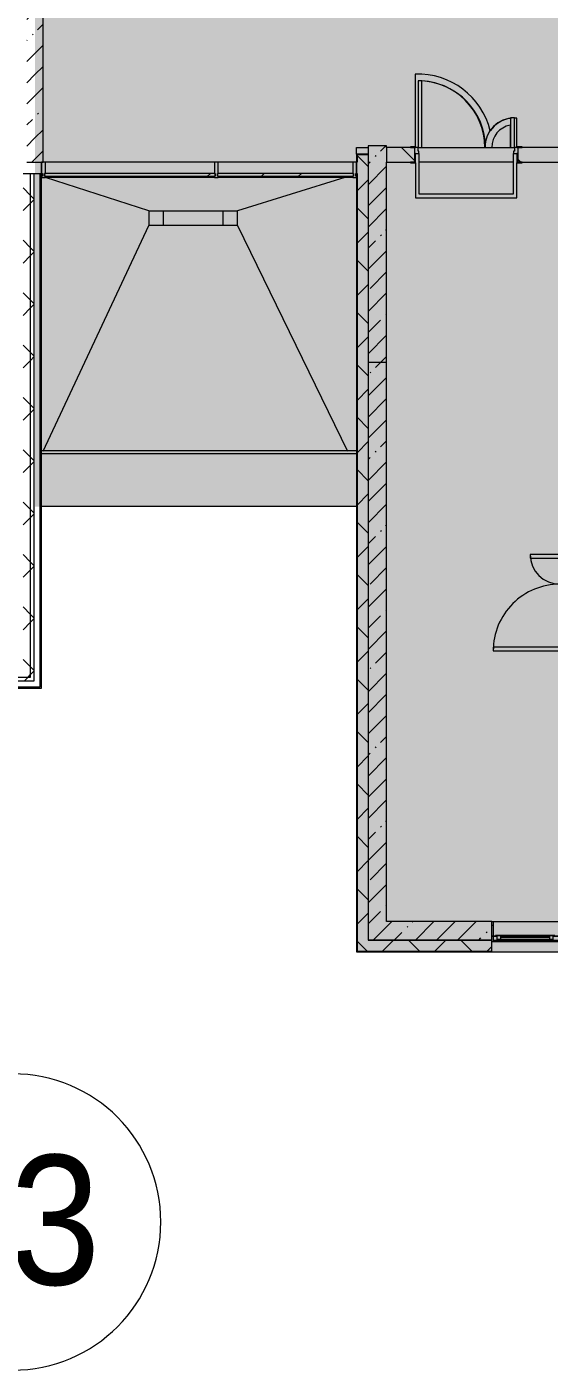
# Model space of a CAD drawing. Header units: millimetres. Extents: x 81663 to 277412, y -8553 to 29000.
# Drawn here: x 232978 to 240033, y -5906 to 12227 of the extents above; entities that cross this region are included whole.
import ezdxf

# ---------------------------------------------------------------- set-up
doc = ezdxf.new("R2010")
doc.units = ezdxf.units.MM
doc.layers.add('A-DETL-GENF-2', color=7, linetype='Continuous', lineweight=9, true_color=0xc0c0c0, transparency=0.4)
for name, color, linetype, lineweight, true_color in [('A-DOOR-1', 7, 'Continuous', 5, 0xb7b7b7), ('A-DOOR-2', 7, 'Continuous', 5, 0xe2e2e2), ('A-DOOR-FRAM-1', 7, 'Continuous', 5, 0xe2e2e2), ('A-DOOR-FRAM-2', 7, 'Continuous', 5, 0xb7b7b7), ('A-FLOR-3', 7, 'Continuous', 5, 0xb7b7b7), ('A-GENM-1', 7, 'Continuous', 5, 0x737373), ('A-GLAZ-1', 7, 'Continuous', 5, 0x737373), ('A-GLAZ-CURT-3', 7, 'Continuous', 5, 0x737373), ('A-GLAZ-CWMG-3', 7, 'Continuous', 5, 0x383e42), ('A-GLAZ-CWMG-4', 7, 'Continuous', 5, 0x737373), ('A-ROOF-1', 7, 'Continuous', 5, 0x737373), ('A-WALL-5', 7, 'Continuous', 5, 0x737373), ('A-WALL-6', 7, 'Continuous', 9, 0x737373), ('I-WALL-4', 7, 'Continuous', 5, 0x737373)]:
    doc.layers.add(name, color=color, linetype=linetype, lineweight=lineweight, true_color=true_color)
for name, color, linetype, lineweight in [('A-GLAZ-CURT-2', 7, 'Continuous', 5), ('A-WALL', 7, 'Continuous', 9), ('A-WALL-4', 7, 'Continuous', 5), ('I-WALL-3', 7, 'Continuous', 5), ('Оси', 7, 'Continuous', 9), ('Оси-1', 7, 'Continuous', 20)]:
    doc.layers.add(name, color=color, linetype=linetype, lineweight=lineweight)
doc.styles.add('Arial_1', font='arial.ttf', dxfattribs={"width": 0.9, "height": 1750})
pattern_1 = [(45, (148228.23, 0), (-353.5534, 353.5534), []), (135, (148228.23, 0), (-353.5534, -353.5534), [])]
pattern_2 = [(45, (148228.23, 0), (-285.1231, 285.1231), []), (45, (148513.35, 0), (-285.1231, 285.1231), [504.031, -100.806, 16.764, -84.042])]

# ---------------------------------------------------------------- blocks, each defined once
blk = doc.blocks.new('120_Окно_СКБ_1Ст - 120_Окно_СКБ_1Ст 900х2500_h_ с форточкой-V66-2_5_3_птичка')
at = {"layer": 'A-GLAZ-1'}
for p, q in [((-450, -127), (-450, -57)), ((-450, -57), (-380, -57)), ((450, -57), (-450, -57)), ((-380, -127), (-450, -127)), ((-450, -127), (-400, -127)), ((-380, -127), (-400, -127)), ((-400, -127), (-400, -137)), ((-400, -137), (400, -137)), ((400, -137), (-400, -137)), ((-380, -57), (-380, -127)), ((380, -87), (-380, -87)), ((-380, -87), (-380, -127)), ((-330, -137), (-330, -87)), ((-330, -107), (330, -107)), ((330, -117), (-330, -117)), ((330, -137), (330, -87)), ((380, -127), (380, -57)), ((380, -57), (450, -57)), ((380, -127), (380, -87)), ((450, -127), (380, -127)), ((400, -127), (380, -127)), ((400, -127), (450, -127)), ((400, -137), (400, -127)), ((450, -57), (450, -127))]:
    blk.add_line(p, q, dxfattribs=at)
blk = doc.blocks.new('110_Дверь_СКБ_2Ст - Д-5_п_ Из игровой в коридор-32215844-2_5_3_птичка')
at = {"layer": 'A-DOOR-2'}
for points in [[(-638, 40), (-588, 40), (-588, 940), (-638, 940)], [(612, 440), (612, 40), (662, 40), (662, 440)]]:
    blk.add_hatch(color=256, dxfattribs=at).paths.add_polyline_path(points)
h = blk.add_hatch(color=256, dxfattribs=at)
h.paths.add_polyline_path([(-688, 40), (-688, -40), (-628, -40), (-628, -10), (-638, -10), (-638, 40)])
h.paths.add_polyline_path([(652, -40), (712, -40), (712, 40), (662, 40), (662, -10), (652, -10)])
at = {"layer": 'A-DOOR-FRAM-1'}
for points in [[(-742, 40), (-672, 40), (-672, 48), (-742, 48)], [(698, 40), (768, 40), (768, 48), (698, 48)], [(-742, -48), (-672, -48), (-672, -40), (-742, -40)], [(698, -48), (768, -48), (768, -40), (698, -40)]]:
    blk.add_hatch(color=256, dxfattribs=at).paths.add_polyline_path(points)
at = {"layer": 'A-DOOR-1'}
for p, q in [((-638, 940), (-638, 40)), ((-588, 940), (-638, 940)), ((-588, 40), (-588, 940)), ((662, 440), (612, 440)), ((612, 440), (612, 40)), ((662, 40), (662, 440)), ((-638, 40), (-588, 40)), ((612, 40), (662, 40))]:
    blk.add_line(p, q, dxfattribs=at)
for centre, radius, start, end in [((-638, 40), 900, 0, 90), ((662, 40), 400, 90, 180)]:
    blk.add_arc(centre, radius, start, end, dxfattribs=at)
at = {"layer": 'A-DOOR-FRAM-2'}
for p, q in [((-672, 48), (-742, 48)), ((-742, 48), (-742, 40)), ((-742, 40), (-672, 40)), ((-638, 40), (-688, 40)), ((-688, 40), (-688, -40)), ((-672, 40), (-672, 48)), ((-638, -10), (-638, 40)), ((662, 40), (662, -10)), ((712, 40), (662, 40)), ((768, 48), (698, 48)), ((698, 48), (698, 40)), ((698, 40), (768, 40)), ((712, -40), (712, 40)), ((768, 40), (768, 48)), ((-672, -40), (-742, -40)), ((-742, -40), (-742, -48)), ((-742, -48), (-672, -48)), ((-688, -40), (-628, -40)), ((-672, -39), (-688, -39)), ((-688, -39), (-688, -40)), ((-688, -40), (-672, -40)), ((-672, -40), (-672, -39)), ((-672, -48), (-672, -40)), ((-628, -10), (-638, -10)), ((-628, -40), (-628, -10)), ((662, -10), (652, -10)), ((652, -10), (652, -40)), ((652, -40), (712, -40)), ((712, -39), (698, -39)), ((698, -39), (698, -40)), ((698, -40), (712, -40)), ((768, -40), (698, -40)), ((698, -40), (698, -48)), ((698, -48), (768, -48)), ((712, -40), (712, -39)), ((768, -48), (768, -40))]:
    blk.add_line(p, q, dxfattribs=at)
blk = doc.blocks.new('110_Дверь_СКБ_2Ст - Д-2а_п_ Из коридора на лестницу-32215207-2_5_3_птичка')
at = {"layer": 'A-DOOR-2'}
for points in [[(-587.5, 100), (-587.5, 1000), (-637.5, 1000), (-637.5, 100)], [(662.5, 100), (662.5, 500), (612.5, 500), (612.5, 100)], [(712.5, -100), (712.5, 20), (697.5, 20), (697.5, -100)]]:
    blk.add_hatch(color=256, dxfattribs=at).paths.add_polyline_path(points)
h = blk.add_hatch(color=256, dxfattribs=at)
h.paths.add_polyline_path([(652.5, 20), (712.5, 20), (712.5, 100), (662.5, 100), (662.5, 50), (652.5, 50)])
h.paths.add_polyline_path([(-687.5, 20), (-627.5, 20), (-627.5, 50), (-637.5, 50), (-637.5, 100), (-687.5, 100)])
at = {"layer": 'A-DOOR-FRAM-1'}
for points in [[(-672.5, 100), (-672.5, 108), (-742.5, 108), (-742.5, 100)], [(-672.5, -100), (-672.5, 20), (-687.5, 20), (-687.5, -100)], [(767.5, 100), (767.5, 108), (697.5, 108), (697.5, 100)], [(-672.5, -108), (-672.5, -100), (-742.5, -100), (-742.5, -108)], [(767.5, -108), (767.5, -100), (697.5, -100), (697.5, -108)]]:
    blk.add_hatch(color=256, dxfattribs=at).paths.add_polyline_path(points)
at = {"layer": 'A-DOOR-1'}
for p, q in [((-637.5, 1000), (-637.5, 100)), ((-587.5, 1000), (-637.5, 1000)), ((-587.5, 100), (-587.5, 1000)), ((662.5, 500), (612.5, 500)), ((612.5, 500), (612.5, 100)), ((662.5, 100), (662.5, 500)), ((-637.5, 100), (-587.5, 100)), ((612.5, 100), (662.5, 100))]:
    blk.add_line(p, q, dxfattribs=at)
for centre, radius, start, end in [((-637.5, 100), 900, 0, 90), ((662.5, 100), 400, 90, 180)]:
    blk.add_arc(centre, radius, start, end, dxfattribs=at)
at = {"layer": 'A-DOOR-FRAM-2'}
for p, q in [((-672.5, 108), (-742.5, 108)), ((-742.5, 108), (-742.5, 100)), ((-742.5, 100), (-672.5, 100)), ((-637.5, 100), (-687.5, 100)), ((-687.5, 100), (-687.5, 20)), ((-687.5, 20), (-627.5, 20)), ((-672.5, 20), (-687.5, 20)), ((-687.5, 20), (-687.5, -100)), ((-672.5, 100), (-672.5, 108)), ((-672.5, -100), (-672.5, 20)), ((-637.5, 50), (-637.5, 100)), ((-627.5, 50), (-637.5, 50)), ((-627.5, 20), (-627.5, 50)), ((662.5, 50), (652.5, 50)), ((652.5, 50), (652.5, 20)), ((652.5, 20), (712.5, 20)), ((662.5, 100), (662.5, 50)), ((712.5, 100), (662.5, 100)), ((767.5, 108), (697.5, 108)), ((697.5, 108), (697.5, 100)), ((697.5, 100), (767.5, 100)), ((712.5, 20), (697.5, 20)), ((697.5, 20), (697.5, -100)), ((712.5, 20), (712.5, 100)), ((712.5, -100), (712.5, 20)), ((767.5, 100), (767.5, 108)), ((-672.5, -100), (-742.5, -100)), ((-742.5, -100), (-742.5, -108)), ((-742.5, -108), (-672.5, -108)), ((-687.5, -100), (-672.5, -100)), ((-672.5, -108), (-672.5, -100)), ((697.5, -100), (712.5, -100)), ((767.5, -100), (697.5, -100)), ((697.5, -100), (697.5, -108)), ((697.5, -108), (767.5, -108)), ((767.5, -108), (767.5, -100))]:
    blk.add_line(p, q, dxfattribs=at)
blk = doc.blocks.new('Системная панель - Стекло - 40мм-23946635-2_5_3_птичка')
at = {"layer": 'A-GLAZ-CURT-2'}
h = blk.add_hatch(dxfattribs=at)
h.set_pattern_fill('FP_113', color=256, style=0, pattern_type=2)
h.set_pattern_definition([(45, (-86642.5, -9710), (-1414.214, 1414.214), [1000, -3000]), (45, (-87642.5, -10210), (-1414.214, 1414.214), [3000, -1000]), (45, (-85642.5, -10710), (-1414.214, 1414.214), [1000, -3000])])
h.paths.add_polyline_path([(-99, 0), (1153, 0), (1153, 40), (-1153, 40), (-1153, 0), (-1026, 0)])
at = {"layer": 'A-GLAZ-CURT-3'}
for p, q in [((1153, 40), (-1153, 40)), ((-1153, 40), (-1153, 0)), ((-1153, 0), (1153, 0)), ((1153, 0), (1153, 40))]:
    blk.add_line(p, q, dxfattribs=at)
blk = doc.blocks.new('Системная панель - Стекло - 40мм-23946636-2_5_3_птичка')
at = {"layer": 'A-GLAZ-CURT-2'}
h = blk.add_hatch(dxfattribs=at)
h.set_pattern_fill('FP_114', color=256, style=0, pattern_type=2)
h.set_pattern_definition([(45, (-88744.2, -9710), (-1414.214, 1414.214), [1000, -3000]), (45, (-89744.2, -10210), (-1414.214, 1414.214), [3000, -1000]), (45, (-87744.2, -10710), (-1414.214, 1414.214), [1000, -3000])])
h.paths.add_polyline_path([(-346, 0), (919, 0), (919, 40), (-919, 40), (-919, 0), (-809, 0)])
at = {"layer": 'A-GLAZ-CURT-3'}
for p, q in [((919, 40), (-919, 40)), ((-919, 40), (-919, 0)), ((-919, 0), (919, 0)), ((919, 0), (919, 40))]:
    blk.add_line(p, q, dxfattribs=at)
blk = doc.blocks.new('Прямоугольный импост - Импост структурный с накладкой - 190мм-23186047-2_5_3_птичка')
at = {"layer": 'A-GLAZ-CWMG-3'}
for points in [[(86971, 10250), (87285, 10250), (87285, 10400), (85000, 10400), (85000, 10250), (86044, 10250)], [(87234, 10193), (87285, 10193), (87285, 10210), (85000, 10210), (85000, 10193), (86971, 10193)]]:
    blk.add_hatch(color=256, dxfattribs=at).paths.add_polyline_path(points)
at = {"layer": 'A-GLAZ-CWMG-4'}
for p, q in [((87285, 10400), (85000, 10400)), ((87285, 10193), (85000, 10193))]:
    blk.add_line(p, q, dxfattribs=at)
blk = doc.blocks.new('Прямоугольный импост - Импост структурный с накладкой - 190мм-23186048-2_5_3_птичка')
at = {"layer": 'A-GLAZ-CWMG-3'}
for points in [[(88000, 10250), (88000, 10400), (87335, 10400), (87335, 10250), (87899, 10250)], [(87335, 10193), (88000, 10193), (88000, 10210), (87335, 10210)]]:
    blk.add_hatch(color=256, dxfattribs=at).paths.add_polyline_path(points)
at = {"layer": 'A-GLAZ-CWMG-4'}
for p, q in [((88000, 10400), (87335, 10400)), ((88000, 10193), (87335, 10193))]:
    blk.add_line(p, q, dxfattribs=at)
blk = doc.blocks.new('Прямоугольный импост - Импост структурный с накладкой - 190мм-23186049-2_5_3_птичка')
at = {"layer": 'A-GLAZ-CWMG-3'}
for points in [[(89154, 10250), (89154, 10400), (88000, 10400), (88000, 10250), (88826, 10250)], [(88000, 10193), (89154, 10193), (89154, 10210), (88000, 10210)]]:
    blk.add_hatch(color=256, dxfattribs=at).paths.add_polyline_path(points)
at = {"layer": 'A-GLAZ-CWMG-4'}
for p, q in [((89154, 10400), (88000, 10400)), ((89154, 10193), (88000, 10193))]:
    blk.add_line(p, q, dxfattribs=at)
blk = doc.blocks.new('Прямоугольный импост - Импост структурный с накладкой - 190мм-23946639-2_5_3_птичка')
at = {"layer": 'A-GLAZ-CWMG-4'}
for p, q in [((-50, 0), (-50, 17)), ((-50, 17), (0, 17)), ((-40, 0), (-50, 0)), ((-40, -40), (-40, 0)), ((0, 0), (-10, 0)), ((-10, 0), (-10, -40)), ((0, 17), (0, 0)), ((-50, -190), (-50, -40)), ((-50, -40), (-40, -40)), ((-10, -40), (0, -40)), ((0, -40), (0, -190)), ((0, -190), (-50, -190))]:
    blk.add_line(p, q, dxfattribs=at)
blk = doc.blocks.new('Прямоугольный импост - Импост структурный с накладкой - 190мм-23946641-2_5_3_птичка')
at = {"layer": 'A-GLAZ-CWMG-4'}
for p, q in [((0, 17), (-50, 17)), ((-50, 17), (-50, 0)), ((-50, 0), (-40, 0)), ((-40, 0), (-40, -40)), ((-10, -40), (-10, 0)), ((-10, 0), (0, 0)), ((0, 0), (0, 17)), ((-40, -40), (-50, -40)), ((-50, -40), (-50, -190)), ((0, -40), (-10, -40)), ((0, -190), (0, -40)), ((-50, -190), (0, -190))]:
    blk.add_line(p, q, dxfattribs=at)
blk = doc.blocks.new('Прямоугольный импост - Импост структурный с накладкой - 190мм-23946633-2_5_3_птичка')
at = {"layer": 'A-GLAZ-CWMG-4'}
for p, q in [((-25, 0), (-25, 17)), ((-25, 17), (25, 17)), ((-15, 0), (-25, 0)), ((-15, -40), (-15, 0)), ((25, 0), (15, 0)), ((15, 0), (15, -40)), ((25, 17), (25, 0)), ((-25, -190), (-25, -40)), ((-25, -40), (-15, -40)), ((15, -40), (25, -40)), ((25, -40), (25, -190)), ((25, -190), (-25, -190))]:
    blk.add_line(p, q, dxfattribs=at)
blk = doc.blocks.new('парапет9 - парапет-22867712-2_5_3_птичка')
at = {"layer": 'A-GENM-1'}
for p, q in [((89202, 8002), (84950, 8002)), ((89202, 7964), (84950, 7964)), ((84950, 7255), (89202, 7255))]:
    blk.add_line(p, q, dxfattribs=at)
blk = doc.blocks.new('Ось сетки - D8-29747960-2_5_3_птичка')
at = {"layer": 'Оси-1'}
for start, end in [(360, 180), (180, 360)]:
    blk.add_arc((0, 0), 4, start, end, dxfattribs=at)

msp = doc.modelspace()

# ---------------------------------------------------------------- hatches: boundary and pattern name
at = {"layer": 'A-DETL-GENF-2'}
msp.add_hatch(color=256, dxfattribs=at).paths.add_polyline_path([(270445.2, -258), (273466.2, -258), (273466.2, 21558), (241536.2, 21558), (241536.2, 27348), (233088.2, 27348), (233088.2, 5750), (237430.2, 5750), (237430.2, -258), (269517.7, -258)])
at = {"layer": 'A-WALL-4'}
h = msp.add_hatch(dxfattribs=at)
h.set_pattern_fill('FP_48', color=256, style=0, pattern_type=2)
h.set_pattern_definition(pattern_1)
h.paths.add_polyline_path([(237438.2, -100), (237588.2, -100), (237588.2, 10502), (237438.2, 10502), (237438.2, 1965.8)])
h = msp.add_hatch(dxfattribs=at)
h.set_pattern_fill('FP_48', color=256, style=0, pattern_type=2)
h.set_pattern_definition(pattern_1)
h.paths.add_polyline_path([(232928.2, 3450), (233028.2, 3450), (233028.2, 10250), (232928.2, 10250), (232928.2, 3550)])
h = msp.add_hatch(dxfattribs=at)
h.set_pattern_fill('FP_48', color=256, style=0, pattern_type=2)
h.set_pattern_definition(pattern_1)
h.paths.add_polyline_path([(233078.2, 3400), (233078.2, 10250), (233028.2, 10250), (233028.2, 3400)])
h = msp.add_hatch(dxfattribs=at)
h.set_pattern_fill('FP_48', color=256, style=0, pattern_type=2)
h.set_pattern_definition(pattern_1)
h.paths.add_polyline_path([(233028.2, 3400), (233028.2, 3450), (232348.2, 3450), (232348.2, 3400), (232928.2, 3400)])
h.paths.add_polyline_path([(224996.7, 3400), (225308.2, 3400), (225308.2, 3450), (223928.2, 3450), (223928.2, 3400), (224069.2, 3400)])
h.paths.add_polyline_path([(226208.2, 3400), (227408.2, 3400), (227408.2, 3450), (226208.2, 3450)])
h.paths.add_polyline_path([(229634.3, 3400), (229648.2, 3400), (229648.2, 3450), (228308.2, 3450), (228308.2, 3400), (228706.8, 3400)])
h = msp.add_hatch(dxfattribs=at)
h.set_pattern_fill('FP_48', color=256, style=0, pattern_type=2)
h.set_pattern_definition(pattern_1)
h.paths.add_polyline_path([(268458.2, -250), (269358.2, -250), (269358.2, -100), (268458.2, -100)])
h.paths.add_polyline_path([(270258.2, -250), (271058.2, -250), (271058.2, -100), (270258.2, -100)])
h.paths.add_polyline_path([(273227.7, -250), (273308.2, -250), (273308.2, -100), (271958.2, -100), (271958.2, -250), (272300.2, -250)])
h.paths.add_polyline_path([(255604.9, -250), (256258.2, -250), (256258.2, -100), (255358.2, -100), (255358.2, -250)])
h.paths.add_polyline_path([(261908.2, -250), (261908.2, -100), (260758.2, -100), (260758.2, -250), (261170, -250)])
h.paths.add_polyline_path([(263858.2, -250), (263858.2, -100), (262808.2, -100), (262808.2, -250), (263025, -250)])
h.paths.add_polyline_path([(257158.2, -250), (258458.2, -250), (258458.2, -100), (257158.2, -100)])
h.paths.add_polyline_path([(266158.2, -250), (267558.2, -250), (267558.2, -100), (266158.2, -100)])
h.paths.add_polyline_path([(250967.3, -250), (251108.2, -250), (251108.2, -100), (249058.2, -100), (249058.2, -250), (250039.7, -250)])
h.paths.add_polyline_path([(252008.2, -250), (253058.2, -250), (253058.2, -100), (252008.2, -100)])
h.paths.add_polyline_path([(247258.2, -250), (248158.2, -250), (248158.2, -100), (243908.2, -100), (243908.2, -250), (247257.2, -250)])
h.paths.add_polyline_path([(241858.2, -250), (243008.2, -250), (243008.2, -100), (241858.2, -100)])
h.paths.add_polyline_path([(240300.8, -250), (240958.2, -250), (240958.2, -100), (240158.2, -100), (240158.2, -250)])
h.paths.add_polyline_path([(239258.2, -250), (239258.2, -100), (237438.2, -100), (237438.2, -250), (237982, -250)])
at = {"layer": 'I-WALL-3'}
h = msp.add_hatch(dxfattribs=at)
h.set_pattern_fill('FP_56', color=256, style=0, pattern_type=2)
h.set_pattern_definition(pattern_2)
h.paths.add_polyline_path([(233088.2, 10400), (233088.2, 16300), (232978.2, 16300), (232978.2, 10400)])
h = msp.add_hatch(dxfattribs=at)
h.set_pattern_fill('FP_56', color=256, style=0, pattern_type=2)
h.set_pattern_definition(pattern_2)
h.paths.add_polyline_path([(233088.2, 10400), (233198.2, 10400), (233198.2, 16300), (233088.2, 16300), (233088.2, 10642.6)])
h = msp.add_hatch(dxfattribs=at)
h.set_pattern_fill('FP_56', color=256, style=0, pattern_type=2)
h.set_pattern_definition(pattern_2)
h.paths.add_polyline_path([(237838.2, 7700), (237838.2, 10620), (237588.2, 10620), (237588.2, 7700)])
h = msp.add_hatch(dxfattribs=at)
h.set_pattern_fill('FP_59', color=256, style=0, pattern_type=2)
h.set_pattern_definition([(135, (148228.23, 0), (-353.5534, -353.5534), [])])
h.paths.add_polyline_path([(237838.2, 10400), (238213.2, 10400), (238213.2, 10600), (237838.2, 10600)])
h.paths.add_polyline_path([(242438.2, 10400), (242438.2, 10600), (241688.2, 10600), (241692.1, 10400), (241718.2, 10400)])
h.paths.add_polyline_path([(240708.2, 10400), (240738.2, 10400), (240738.2, 10600), (239613.2, 10600), (239613.2, 10400), (240638.2, 10400)])
h = msp.add_hatch(dxfattribs=at)
h.set_pattern_fill('FP_56', color=256, style=0, pattern_type=2)
h.set_pattern_definition(pattern_2)
h.paths.add_polyline_path([(237588.2, 150), (237838.2, 150), (237838.2, 7700), (237588.2, 7700), (237588.2, 1965.8)])
h = msp.add_hatch(dxfattribs=at)
h.set_pattern_fill('FP_56', color=256, style=0, pattern_type=2)
h.set_pattern_definition(pattern_2)
h.paths.add_polyline_path([(239258.2, -100), (239258.2, 150), (237588.2, 150), (237588.2, -100), (237982, -100)])

# ---------------------------------------------------------------- linework, layer by layer
at = {"layer": 'A-FLOR-3'}
for p, q in [((238222.7, 11588.1), (238222.7, 10608)), ((239506.8, 10899.7), (239506.8, 10600)), ((239596.8, 10600), (239596.8, 10993.6)), ((237431.7, 10508.5), (237431.7, 10600)), ((237431.7, 10600), (237588.2, 10600)), ((238278.2, 9970), (238278.2, 10520)), ((238313.2, 10600), (239258.2, 10600)), ((239506.8, 10600), (239513.2, 10600)), ((239548.2, 10520), (239548.2, 9970)), ((238228.2, 10392), (238228.2, 9920)), ((239598.2, 9920), (239598.2, 10392)), ((238228.2, 9920), (239598.2, 9920)), ((239548.2, 9970), (238278.2, 9970)), ((239258.2, 150), (239279.2, 150))]:
    msp.add_line(p, q, dxfattribs=at)
for centre, radius, start, end in [((238265.2, 10589), 1000, 13.54971, 92.43764), ((238265.2, 10589), 910, 0.6926, 86.97623), ((239563.2, 10600), 395, 97.29578, 145.57769), ((239563.2, 10600), 305, 100.66451, 180), ((239563.2, 10600), 395, 85.12655, 90.00042)]:
    msp.add_arc(centre, radius, start, end, dxfattribs=at)
at = {"layer": 'A-ROOF-1'}
for p, q in [((234625.7, 9745), (233231.2, 10193)), ((237272, 10193), (235825.7, 9745)), ((237430.2, 10242), (237421.7, 10239.4)), ((234625.7, 9745), (234625.7, 9545)), ((234625.7, 9745), (235825.7, 9745)), ((234825.7, 9545), (234825.7, 9745)), ((235625.7, 9745), (235625.7, 9545)), ((235825.7, 9545), (235825.7, 9745)), ((233196.4, 6500.9), (234625.7, 9545)), ((235825.7, 9545), (234625.7, 9545)), ((235825.7, 9545), (237308.1, 6500.9))]:
    msp.add_line(p, q, dxfattribs=at)
at = {"layer": 'A-WALL'}
for p, q in [((233028.2, 3450), (233028.2, 10250)), ((233078.2, 3400), (233078.2, 10250)), ((232348.2, 3450), (233028.2, 3450)), ((232348.2, 3400), (233078.2, 3400)), ((232348.2, 3320), (233158.2, 3320))]:
    msp.add_line(p, q, dxfattribs=at)
at = {"layer": 'A-WALL-4'}
msp.add_line((224086.2, 3300), (233178.2, 3300), dxfattribs=at)
at = {"layer": 'A-WALL-5'}
for p, q in [((233178.2, 3300), (233178.2, 10400)), ((237588.2, 10510), (237430.2, 10510)), ((237430.2, 10510), (237430.2, -258)), ((233188.2, 10242), (233178.2, 10242)), ((237430.2, 10242), (237421.7, 10242)), ((239258.2, 100), (239278.2, 100)), ((239258.2, -100), (237588.2, -100)), ((239258.2, -258), (239258.2, -100)), ((239278.2, -100), (239278.2, -100)), ((239278.2, -100), (240158.2, -100)), ((237430.2, -258), (243008.2, -258))]:
    msp.add_line(p, q, dxfattribs=at)
at = {"layer": 'A-WALL-6'}
for p, q in [((237838.2, 10600), (237838.2, 10400)), ((237430.2, 10400), (237438.2, 10400)), ((237588.2, 10505), (237435.2, 10505)), ((237435.2, 10505), (237435.2, 10400)), ((237438.2, 10502), (237438.2, 10400)), ((237588.2, 10502), (237438.2, 10502)), ((232928.2, 10250), (233178.2, 10250)), ((233158.2, 3320), (233158.2, 10250)), ((233158.2, 10247), (233178.2, 10247)), ((233178.2, 10242), (233158.2, 10242)), ((237430.2, 10250), (237438.2, 10250)), ((237430.2, 10247), (237435.2, 10247)), ((237435.2, 10247), (237435.2, -253)), ((237438.2, 10250), (237438.2, -250)), ((237435.2, -253), (239258.2, -253)), ((237438.2, -250), (239258.2, -250))]:
    msp.add_line(p, q, dxfattribs=at)
at = {"layer": 'I-WALL-4'}
for p, q in [((233198.2, 10400), (233198.2, 13400)), ((237838.2, 10620), (237588.2, 10620)), ((237588.2, 10620), (237588.2, -100)), ((237838.2, 10600), (237838.2, 10620)), ((238158.2, 10600), (237838.2, 10600)), ((239258.2, 10600), (239506.8, 10600)), ((240708.2, 10600), (239668.2, 10600)), ((232978.2, 10400), (233198.2, 10400)), ((237838.2, 10400), (238158.2, 10400)), ((237838.2, 150), (237838.2, 10400)), ((239548.2, 10400), (238278.2, 10400)), ((239668.2, 10400), (240178.2, 10400)), ((237588.2, 7700), (237838.2, 7700)), ((239258.2, 150), (237838.2, 150)), ((239258.2, -100), (239258.2, 150)), ((239278.2, 150), (240178.2, 150)), ((239278.2, 150), (239278.2, -100)), ((237588.2, -100), (239258.2, -100))]:
    msp.add_line(p, q, dxfattribs=at)

# ---------------------------------------------------------------- block references
at = {"layer": 'A-DOOR-1'}
msp.add_blockref('110_Дверь_СКБ_2Ст - Д-2а_п_ Из коридора на лестницу-32215207-2_5_3_птичка', (238900.7, 10500), dxfattribs=at)
at = {"layer": 'A-DOOR-1', "rotation": 89.99999999999991}
msp.add_blockref('110_Дверь_СКБ_2Ст - Д-5_п_ Из игровой в коридор-32215844-2_5_3_птичка', (240218.2, 4442.5), dxfattribs=at)
at = {"layer": 'A-GENM-1'}
msp.add_blockref('парапет9 - парапет-22867712-2_5_3_птичка', (148228.2, -1500), dxfattribs=at)
at = {"layer": 'A-GLAZ-1', "rotation": 180}
msp.add_blockref('120_Окно_СКБ_1Ст - 120_Окно_СКБ_1Ст 900х2500_h_ с форточкой-V66-2_5_3_птичка', (239708.2, -175), dxfattribs=at)
at = {"layer": 'A-GLAZ-CURT-3'}
for name, p in [('Системная панель - Стекло - 40мм-23946635-2_5_3_птичка', (234370.7, 10210)), ('Системная панель - Стекло - 40мм-23946636-2_5_3_птичка', (236472.5, 10210))]:
    msp.add_blockref(name, p, dxfattribs=at)
at = {"layer": 'A-GLAZ-CWMG-4', "rotation": 180}
msp.add_blockref('Прямоугольный импост - Импост структурный с накладкой - 190мм-23946641-2_5_3_птичка', (233178.2, 10210), dxfattribs=at)
at = {"layer": 'A-GLAZ-CWMG-4'}
for name in ['Прямоугольный импост - Импост структурный с накладкой - 190мм-23186047-2_5_3_птичка', 'Прямоугольный импост - Импост структурный с накладкой - 190мм-23186048-2_5_3_птичка', 'Прямоугольный импост - Импост структурный с накладкой - 190мм-23186049-2_5_3_птичка']:
    msp.add_blockref(name, (148228.2, 0), dxfattribs=at)
at = {"layer": 'A-GLAZ-CWMG-4', "extrusion": (0, 0, -1), "rotation": 180}
for name, p in [('Прямоугольный импост - Импост структурный с накладкой - 190мм-23946633-2_5_3_птичка', (-235538.2, 10210)), ('Прямоугольный импост - Импост структурный с накладкой - 190мм-23946639-2_5_3_птичка', (-237431.7, 10210))]:
    msp.add_blockref(name, p, dxfattribs=at)
at = {"layer": 'Оси-1', "xscale": 499.9999999999995, "yscale": 499.9999999999995, "zscale": 499.9999999999995}
msp.add_blockref('Ось сетки - D8-29747960-2_5_3_птичка', (232788.2, -3906.3), dxfattribs=at)

# ---------------------------------------------------------------- texts
at = {"layer": 'Оси', "insert": (231525.2, -3003), "char_height": 1750, "width": 3030.379, "attachment_point": 1, "style": 'Arial_1'}
msp.add_mtext('23', dxfattribs=at)

doc.saveas('drawing.dxf')
